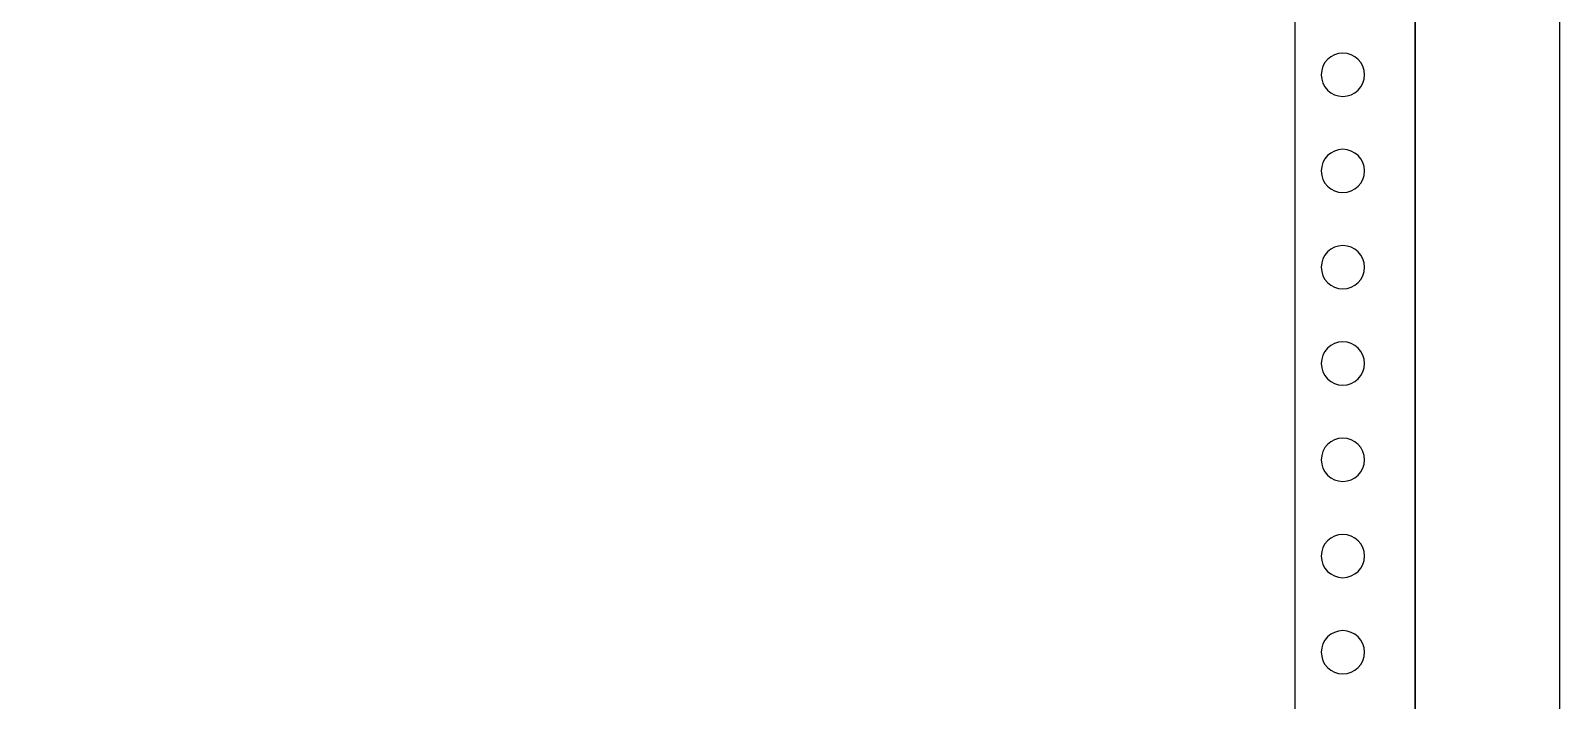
# Model space of a CAD drawing. Extents: x 1461126 to 1461726, y 413223 to 415223.
# Drawn here: x 1461408.6 to 1461726.3, y 413807.8 to 413946.9 of the extents above; entities that cross this region are included whole.
import ezdxf

# ---------------------------------------------------------------- set-up
doc = ezdxf.new("R2010")
doc.units = 0
doc.header["$MEASUREMENT"] = 0
doc.layers.add('LY-JS-BJ', color=7, linetype='Continuous')
doc.layers.add('布置图', color=20, linetype='Continuous')

# ---------------------------------------------------------------- blocks, each defined once
blk = doc.blocks.new('*U16')
at = {"layer": 'LY-JS-BJ', "color": 6}
blk.add_circle((0, 0), 4.5, dxfattribs=at)
blk = doc.blocks.new('*U17')
at = {"layer": 'LY-JS-BJ', "color": 0, "linetype": 'ByBlock', "lineweight": -2, "transparency": 16777216}
for p in [(0, -1160), (0, -1180), (0, -1200), (0, -1220), (0, -1240), (0, -1260), (0, -1280)]:
    blk.add_blockref('*U16', p, dxfattribs=at)

msp = doc.modelspace()

# ---------------------------------------------------------------- linework, layer by layer
at = {"layer": 'LY-JS-BJ', "color": 6, "ltscale": 50}
msp.add_lwpolyline([(1461696.34, 415167.76), (1461696.34, 413222.76)], dxfattribs=at)
at = {"layer": 'LY-JS-BJ', "color": 6, "lineweight": -3}
msp.add_lwpolyline([(1461671.34, 415107.76), (1461671.34, 413307.76), (1461696.34, 413307.76), (1461696.34, 415107.76)], close=True, dxfattribs=at)
at = {"layer": '布置图', "ltscale": 50}
msp.add_lwpolyline([(1461126.34, 415222.76), (1461726.34, 415222.76), (1461726.34, 413222.76), (1461126.34, 413222.76)], close=True, dxfattribs=at)

# ---------------------------------------------------------------- block references
at = {"layer": 'LY-JS-BJ', "color": 6, "lineweight": -3, "xscale": -1}
msp.add_blockref('*U17', (1461681.34, 415097.76), dxfattribs=at)

doc.saveas('drawing.dxf')
